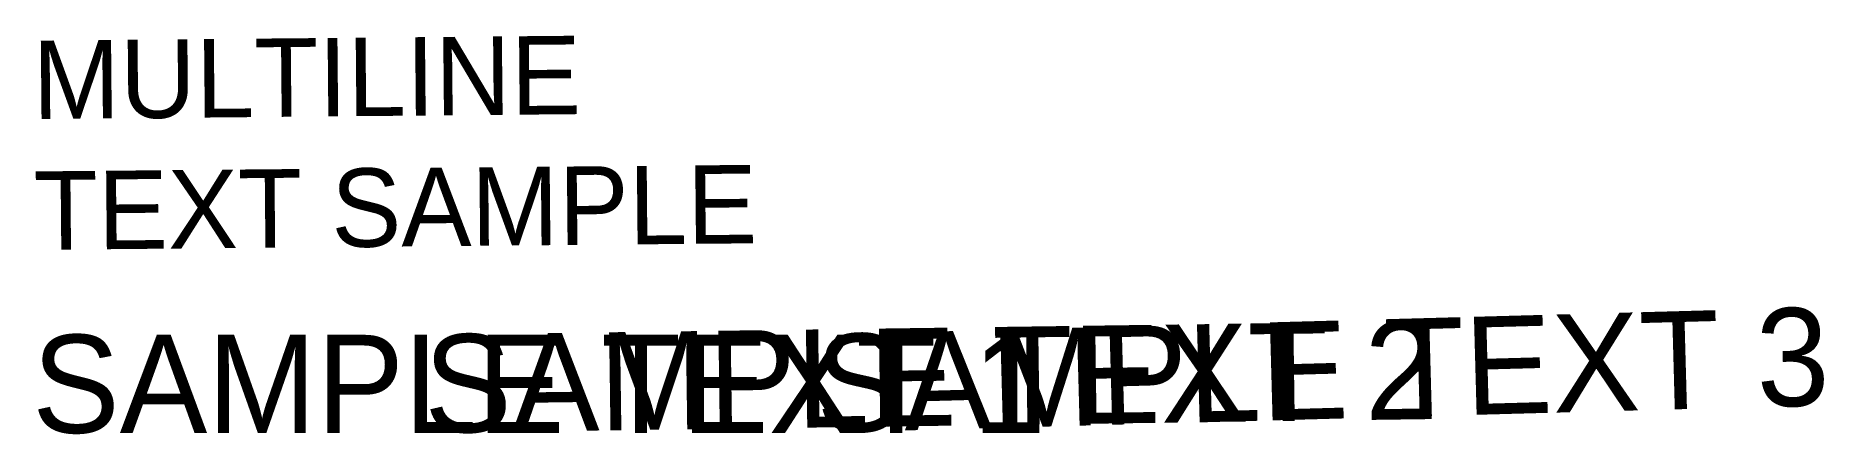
# Model space of a CAD drawing. Header units: metres. Extents: x 10.1 to 55.7, y 10 to 20.1.
import ezdxf

# ---------------------------------------------------------------- set-up
doc = ezdxf.new("R2010")
doc.units = ezdxf.units.M

msp = doc.modelspace()

# ---------------------------------------------------------------- texts
at = {"layer": 'MTEXT', "insert": (10, 20), "char_height": 2, "attachment_point": 1, "rotation": 0.5236}
msp.add_mtext('MULTILINE\\PTEXT SAMPLE', dxfattribs=at)
at = {"layer": 'TEXT'}
for s, rotation, p in [('SAMPLE TEXT 3', 1.5708, (30, 10)), ('SAMPLE TEXT 2', 0.7854, (20, 10))]:
    msp.add_text(s, height=2.5, rotation=rotation, dxfattribs=at).set_placement(p)
msp.add_text('SAMPLE TEXT 1', height=2.5, dxfattribs=at).set_placement((10, 10))

doc.saveas('drawing.dxf')
